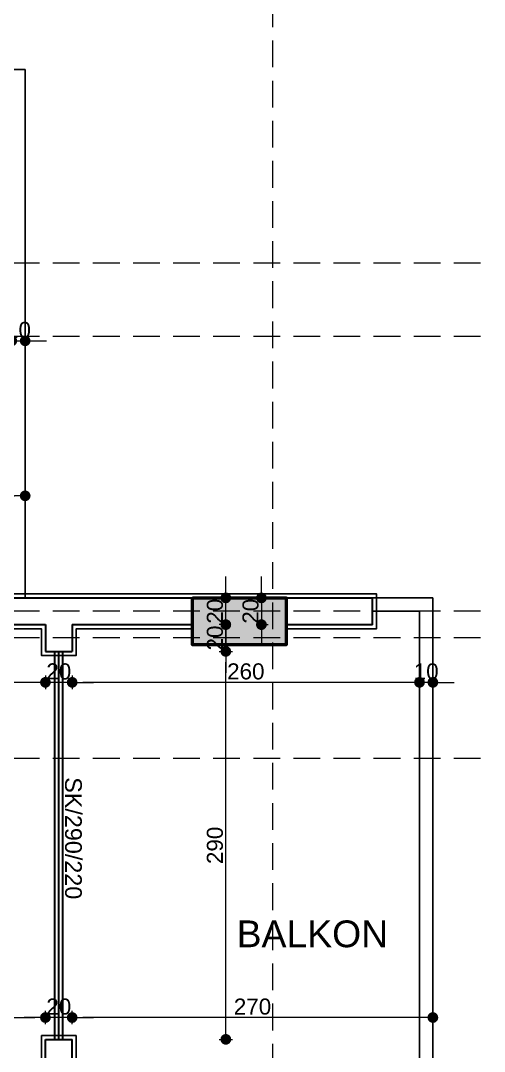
# Model space of a CAD drawing. Header units: millimetres. Extents: x 38129 to 72024, y -56282 to 16512.
# Drawn here: x 52495 to 52842, y -43839 to -43069 of the extents above; entities that cross this region are included whole.
import ezdxf

# ---------------------------------------------------------------- set-up
doc = ezdxf.new("R2010")
doc.units = ezdxf.units.MM
doc.linetypes.add('HIDDEN', pattern=[0.375, 0.25, -0.125])
for name, color, linetype, lineweight in [('AKS', 55, 'HIDDEN', 0), ('COLUMN4', 3, 'Continuous', 50), ('DIŞÖLÇÜ', 37, 'Continuous', 0), ('DUVAR', 255, 'Continuous', 30), ('mahal', 7, 'Continuous', 5), ('pencere', 195, 'Continuous', 30), ('pencere+KAPI', 1, 'Continuous', 0), ('TARAMA', 252, 'Continuous', 0), ('ölçü İÇ', 31, 'Continuous', 0)]:
    doc.layers.add(name, color=color, linetype=linetype, lineweight=lineweight)
for name, color, linetype in [('balkon', 171, 'Continuous'), ('sıva', 41, 'Continuous'), ('tefriş', 42, 'Continuous')]:
    doc.layers.add(name, color=color, linetype=linetype)
doc.styles.add('icdisolcu_yazi', font='arial.ttf')
doc.styles.get("Standard").update_dxf_attribs({"font": 'arial.ttf'})
doc.styles.add('style1', font='arial.ttf')
doc.dimstyles.new('İç Ölçü', dxfattribs={"dimtxt": 12, "dimasz": 8, "dimexe": 5, "dimexo": 0, "dimgap": 2, "dimtad": 1, "dimdec": 0, "dimzin": 12, "dimdsep": 46, "dimtxsty": 'icdisolcu_yazi', "dimblk": 'DOT', "dimcen": 8, "dimdle": 5, "dimclrd": 256, "dimclre": 256, "dimclrt": 7, "dimadec": 0, "dimazin": 3, "dimtfac": 1, "dimtdec": 0, "dimtix": 1, "dimtmove": 2, "dimatfit": 3, "dimldrblk": 'DOT', "dimfxl": 0, "dimtolj": 1, "dimtzin": 0, "dimlwd": -1, "dimlwe": -1, "dimarcsym": 0})

# ---------------------------------------------------------------- blocks, each defined once
blk = doc.blocks.new('_Dot')
at = {"color": 0, "lineweight": -2}
blk.add_line((-0.5, 0), (-1, 0), dxfattribs=at)
at = {"color": 0, "lineweight": 30, "const_width": 0.5}
blk.add_lwpolyline([(-0.25, 0, 1), (0.25, 0, 1)], format="xyb", close=True, dxfattribs=at)
blk = doc.blocks.new('*D1502')
at = {"layer": 'Defpoints', "color": 0, "lineweight": 120, "transparency": 16777216}
for p in [(52648.62, -43500.41), (52648.62, -43500.41), (52648.62, -43520.41)]:
    blk.add_point(p, dxfattribs=at)
at = {"layer": 'ölçü İÇ', "linetype": 'Continuous', "transparency": 16777216}
for p, q in [((52648.62, -43492.41), (52648.62, -43484.41)), ((52648.62, -43520.41), (52648.62, -43500.41)), ((52648.62, -43528.41), (52648.62, -43536.41))]:
    blk.add_line(p, q, dxfattribs=at)
at = {"layer": 'ölçü İÇ', "transparency": 16777216}
for p, q in [((52648.62, -43500.41), (52643.62, -43500.41)), ((52648.62, -43520.41), (52643.62, -43520.41))]:
    blk.add_line(p, q, dxfattribs=at)
at = {"layer": 'ölçü İÇ', "transparency": 16777216, "xscale": 8, "yscale": 8, "zscale": 8}
for p, rotation in [((52648.62, -43500.41), 270), ((52648.62, -43520.41), 90)]:
    blk.add_blockref('_Dot', p, dxfattribs=dict(at, rotation=rotation))
at = {"layer": 'ölçü İÇ', "color": 7, "transparency": 16777216, "insert": (52640.49, -43510.41), "char_height": 12, "attachment_point": 5, "rotation": 90, "style": 'icdisolcu_yazi'}
blk.add_mtext('\\A1;20', dxfattribs=at)
blk = doc.blocks.new('*D1503')
at = {"layer": 'Defpoints', "color": 0, "lineweight": 120, "transparency": 16777216}
for p in [(52675.26, -43500.41), (52675.26, -43520.41), (52675.26, -43520.41)]:
    blk.add_point(p, dxfattribs=at)
at = {"layer": 'ölçü İÇ', "linetype": 'Continuous', "transparency": 16777216}
for p, q in [((52675.26, -43492.41), (52675.26, -43484.41)), ((52675.26, -43500.41), (52675.26, -43520.41)), ((52675.26, -43528.41), (52675.26, -43536.41))]:
    blk.add_line(p, q, dxfattribs=at)
at = {"layer": 'ölçü İÇ', "transparency": 16777216}
for p, q in [((52675.26, -43500.41), (52680.26, -43500.41)), ((52675.26, -43520.41), (52680.26, -43520.41))]:
    blk.add_line(p, q, dxfattribs=at)
at = {"layer": 'ölçü İÇ', "transparency": 16777216, "xscale": 8, "yscale": 8, "zscale": 8}
for p, rotation in [((52675.26, -43500.41), 270), ((52675.26, -43520.41), 90)]:
    blk.add_blockref('_Dot', p, dxfattribs=dict(at, rotation=rotation))
at = {"layer": 'ölçü İÇ', "color": 7, "transparency": 16777216, "insert": (52667.13, -43510.41), "char_height": 12, "attachment_point": 5, "rotation": 90, "style": 'icdisolcu_yazi'}
blk.add_mtext('\\A1;20', dxfattribs=at)
blk = doc.blocks.new('*D1512')
at = {"layer": 'Defpoints', "color": 0, "lineweight": 120, "transparency": 16777216}
for p in [(52488.53, -43308.23), (52498.53, -43308.23), (52498.53, -43308.24)]:
    blk.add_point(p, dxfattribs=at)
at = {"layer": 'ölçü İÇ', "linetype": 'Continuous', "transparency": 16777216}
for p, q in [((52480.53, -43308.24), (52472.53, -43308.24)), ((52488.53, -43308.24), (52498.53, -43308.24)), ((52506.53, -43308.24), (52514.53, -43308.24))]:
    blk.add_line(p, q, dxfattribs=at)
at = {"layer": 'ölçü İÇ', "transparency": 16777216}
for p, q in [((52488.53, -43308.23), (52488.53, -43313.24)), ((52498.53, -43308.23), (52498.53, -43313.24))]:
    blk.add_line(p, q, dxfattribs=at)
at = {"layer": 'ölçü İÇ', "transparency": 16777216, "xscale": 8, "yscale": 8, "zscale": 8}
blk.add_blockref('_Dot', (52488.53, -43308.24), dxfattribs=at)
at = {"layer": 'ölçü İÇ', "transparency": 16777216, "xscale": 8, "yscale": 8, "zscale": 8, "rotation": 180}
blk.add_blockref('_Dot', (52498.53, -43308.24), dxfattribs=at)
at = {"layer": 'ölçü İÇ', "color": 7, "transparency": 16777216, "insert": (52493.53, -43300.12), "char_height": 12, "attachment_point": 5, "style": 'icdisolcu_yazi'}
blk.add_mtext('\\A1;10', dxfattribs=at)
blk = doc.blocks.new('*D1516')
at = {"layer": 'Defpoints', "color": 0, "lineweight": 120, "transparency": 16777216}
for p in [(52368.53, -43350.11), (52498.53, -43424.11), (52498.53, -43424.12)]:
    blk.add_point(p, dxfattribs=at)
at = {"layer": 'ölçü İÇ', "transparency": 16777216}
for p, q in [((52368.53, -43419.12), (52368.53, -43429.12)), ((52498.53, -43424.11), (52498.53, -43429.12))]:
    blk.add_line(p, q, dxfattribs=at)
at = {"layer": 'ölçü İÇ', "linetype": 'Continuous', "transparency": 16777216}
blk.add_line((52376.53, -43424.12), (52490.53, -43424.12), dxfattribs=at)
at = {"layer": 'ölçü İÇ', "transparency": 16777216, "xscale": 8, "yscale": 8, "zscale": 8, "rotation": 180}
blk.add_blockref('_Dot', (52368.53, -43424.12), dxfattribs=at)
at = {"layer": 'ölçü İÇ', "transparency": 16777216, "xscale": 8, "yscale": 8, "zscale": 8}
blk.add_blockref('_Dot', (52498.53, -43424.12), dxfattribs=at)
at = {"layer": 'ölçü İÇ', "color": 7, "transparency": 16777216, "insert": (52433.53, -43415.99), "char_height": 12, "attachment_point": 5, "style": 'icdisolcu_yazi'}
blk.add_mtext('\\A1;130', dxfattribs=at)
blk = doc.blocks.new('wertertw')
at = {"layer": 'TARAMA', "lineweight": -3}
h = blk.add_hatch(dxfattribs=at)
h.set_pattern_fill('ANSI33', color=256, scale=2.5, style=0)
h.set_pattern_definition([(45, (-86643.698, -32547.66), (-11.2253202, 11.2253202), []), (45, (-86632.472, -32547.66), (-11.2253202, 11.2253202), [7.9375, -3.96875])])
h.paths.add_polyline_path([(-616.25, 351.94), (-616.25, -88.06), (-306.25, -88.06), (-306.25, -68.06), (-596.25, -68.06), (-596.25, 331.94), (-306.25, 331.94), (-306.25, 351.94)])
h.paths.add_polyline_path([(38.75, -338.06), (78.75, -338.06), (78.75, -378.06), (38.75, -378.06)])
h.paths.add_polyline_path([(-471.25, -318.06), (-441.25, -318.06), (-441.25, -378.06), (-471.25, -378.06)])
h.paths.add_polyline_path([(-961.25, -318.06), (-931.25, -318.06), (-931.25, -378.06), (-961.25, -378.06)])
h.paths.add_polyline_path([(343.75, -163.06), (413.75, -163.06), (413.75, -198.06), (343.75, -198.06)])
h.paths.add_polyline_path([(8.75, -163.06), (78.75, -163.06), (78.75, -198.06), (8.75, -198.06)])
h.paths.add_polyline_path([(-1036.25, -148.06), (-906.25, -148.06), (-906.25, -178.06), (-1036.25, -178.06)])
h.paths.add_polyline_path([(-976.25, 256.94), (-916.25, 256.94), (-916.25, 226.94), (-976.25, 226.94)])
h.paths.add_polyline_path([(343.75, 459.44), (413.75, 459.44), (413.75, 424.44), (343.75, 424.44)])
h.paths.add_polyline_path([(8.75, 459.44), (78.75, 459.44), (78.75, 424.44), (8.75, 424.44)])
h.paths.add_polyline_path([(-616.25, 531.94), (-306.25, 531.94), (-306.25, 511.94), (-616.25, 511.94)])
h.paths.add_polyline_path([(-976.25, 656.94), (-916.25, 656.94), (-916.25, 626.94), (-976.25, 626.94)])
h.paths.add_polyline_path([(-616.25, 971.94), (-306.25, 971.94), (-306.25, 951.94), (-616.25, 951.94)])
h.paths.add_polyline_path([(343.75, 1081.94), (413.75, 1081.94), (413.75, 1046.94), (343.75, 1046.94)])
h.paths.add_polyline_path([(8.75, 1081.94), (78.75, 1081.94), (78.75, 1046.94), (8.75, 1046.94)])
h.paths.add_polyline_path([(-1036.25, 1061.94), (-906.25, 1061.94), (-906.25, 1031.94), (-1036.25, 1031.94)])
h.paths.add_polyline_path([(-931.25, 1286.94), (-901.25, 1286.94), (-901.25, 1226.94), (-931.25, 1226.94)])
h.paths.add_polyline_path([(68.75, 1332.04), (108.75, 1332.04), (108.75, 1292.04), (68.75, 1292.04)])
h.paths.add_polyline_path([(-511.25, 1332.04), (-481.25, 1332.04), (-481.25, 1252.04), (-511.25, 1252.04)])
at = {"layer": 'COLUMN4', "color": 3}
blk.add_lwpolyline([(343.75, 1081.94), (413.75, 1081.94), (413.75, 1046.94), (343.75, 1046.94)], close=True, dxfattribs=at)
blk = doc.blocks.new('*D468')
at = {"layer": 'Defpoints', "color": 0, "lineweight": 120, "transparency": 16777216}
for p in [(52513.67, -43540.41), (52648.62, -43540.41), (52513.67, -43830.43)]:
    blk.add_point(p, dxfattribs=at)
at = {"layer": 'ölçü İÇ', "transparency": 16777216}
for p, q in [((52643.62, -43540.41), (52653.62, -43540.41)), ((52643.62, -43830.43), (52653.62, -43830.43))]:
    blk.add_line(p, q, dxfattribs=at)
at = {"layer": 'ölçü İÇ', "linetype": 'Continuous', "transparency": 16777216}
blk.add_line((52648.62, -43822.43), (52648.62, -43548.41), dxfattribs=at)
at = {"layer": 'ölçü İÇ', "transparency": 16777216, "xscale": 8, "yscale": 8, "zscale": 8}
for p, rotation in [((52648.62, -43540.41), 90), ((52648.62, -43830.43), 270)]:
    blk.add_blockref('_Dot', p, dxfattribs=dict(at, rotation=rotation))
at = {"layer": 'ölçü İÇ', "color": 7, "transparency": 16777216, "insert": (52640.49, -43685.42), "char_height": 12, "attachment_point": 5, "rotation": 90, "style": 'icdisolcu_yazi'}
blk.add_mtext('\\A1;290', dxfattribs=at)
blk = doc.blocks.new('*D469')
at = {"layer": 'Defpoints', "color": 0, "lineweight": 120, "transparency": 16777216}
for p in [(52648.62, -43520.41), (52648.62, -43520.41), (52513.67, -43540.41)]:
    blk.add_point(p, dxfattribs=at)
at = {"layer": 'ölçü İÇ', "linetype": 'Continuous', "transparency": 16777216}
for p, q in [((52648.62, -43512.41), (52648.62, -43504.41)), ((52648.62, -43540.41), (52648.62, -43520.41)), ((52648.62, -43548.41), (52648.62, -43556.41))]:
    blk.add_line(p, q, dxfattribs=at)
at = {"layer": 'ölçü İÇ', "transparency": 16777216}
for p, q in [((52648.62, -43520.41), (52643.62, -43520.41)), ((52643.62, -43540.41), (52653.62, -43540.41))]:
    blk.add_line(p, q, dxfattribs=at)
at = {"layer": 'ölçü İÇ', "transparency": 16777216, "xscale": 8, "yscale": 8, "zscale": 8}
for p, rotation in [((52648.62, -43520.41), 270), ((52648.62, -43540.41), 90)]:
    blk.add_blockref('_Dot', p, dxfattribs=dict(at, rotation=rotation))
at = {"layer": 'ölçü İÇ', "color": 7, "transparency": 16777216, "insert": (52640.49, -43530.41), "char_height": 12, "attachment_point": 5, "rotation": 90, "style": 'icdisolcu_yazi'}
blk.add_mtext('\\A1;20', dxfattribs=at)
blk = doc.blocks.new('*D470')
at = {"layer": 'Defpoints', "color": 0, "lineweight": 120, "transparency": 16777216}
for p in [(52793.5, -43563.54), (52793.5, -43563.54), (52803.5, -43563.54)]:
    blk.add_point(p, dxfattribs=at)
at = {"layer": 'ölçü İÇ', "transparency": 16777216}
for p, q in [((52793.5, -43563.54), (52793.5, -43558.54)), ((52803.5, -43563.54), (52803.5, -43558.54))]:
    blk.add_line(p, q, dxfattribs=at)
at = {"layer": 'ölçü İÇ', "linetype": 'Continuous', "transparency": 16777216}
for p, q in [((52785.5, -43563.54), (52777.5, -43563.54)), ((52803.5, -43563.54), (52793.5, -43563.54)), ((52811.5, -43563.54), (52819.5, -43563.54))]:
    blk.add_line(p, q, dxfattribs=at)
at = {"layer": 'ölçü İÇ', "transparency": 16777216, "xscale": 8, "yscale": 8, "zscale": 8}
blk.add_blockref('_Dot', (52793.5, -43563.54), dxfattribs=at)
at = {"layer": 'ölçü İÇ', "transparency": 16777216, "xscale": 8, "yscale": 8, "zscale": 8, "rotation": 180}
blk.add_blockref('_Dot', (52803.5, -43563.54), dxfattribs=at)
at = {"layer": 'ölçü İÇ', "color": 7, "transparency": 16777216, "insert": (52798.5, -43555.42), "char_height": 12, "attachment_point": 5, "style": 'icdisolcu_yazi'}
blk.add_mtext('\\A1;10', dxfattribs=at)
blk = doc.blocks.new('*D471')
at = {"layer": 'Defpoints', "color": 0, "lineweight": 120, "transparency": 16777216}
for p in [(52533.66, -43540.41), (52533.66, -43563.54), (52793.5, -43563.54)]:
    blk.add_point(p, dxfattribs=at)
at = {"layer": 'ölçü İÇ', "transparency": 16777216}
for p, q in [((52533.66, -43558.54), (52533.66, -43568.54)), ((52793.5, -43563.54), (52793.5, -43558.54))]:
    blk.add_line(p, q, dxfattribs=at)
at = {"layer": 'ölçü İÇ', "linetype": 'Continuous', "transparency": 16777216}
blk.add_line((52785.5, -43563.54), (52541.66, -43563.54), dxfattribs=at)
at = {"layer": 'ölçü İÇ', "transparency": 16777216, "xscale": 8, "yscale": 8, "zscale": 8, "rotation": 180}
blk.add_blockref('_Dot', (52533.66, -43563.54), dxfattribs=at)
at = {"layer": 'ölçü İÇ', "transparency": 16777216, "xscale": 8, "yscale": 8, "zscale": 8}
blk.add_blockref('_Dot', (52793.5, -43563.54), dxfattribs=at)
at = {"layer": 'ölçü İÇ', "color": 7, "transparency": 16777216, "insert": (52663.58, -43555.42), "char_height": 12, "attachment_point": 5, "style": 'icdisolcu_yazi'}
blk.add_mtext('\\A1;260', dxfattribs=at)
blk = doc.blocks.new('*D472')
at = {"layer": 'Defpoints', "color": 0, "lineweight": 120, "transparency": 16777216}
for p in [(52513.67, -43540.41), (52533.66, -43540.41), (52513.67, -43563.54)]:
    blk.add_point(p, dxfattribs=at)
at = {"layer": 'ölçü İÇ', "transparency": 16777216}
for p, q in [((52513.67, -43558.54), (52513.67, -43568.54)), ((52533.66, -43558.54), (52533.66, -43568.54))]:
    blk.add_line(p, q, dxfattribs=at)
at = {"layer": 'ölçü İÇ', "linetype": 'Continuous', "transparency": 16777216}
for p, q in [((52505.67, -43563.54), (52497.67, -43563.54)), ((52533.66, -43563.54), (52513.67, -43563.54)), ((52541.66, -43563.54), (52549.66, -43563.54))]:
    blk.add_line(p, q, dxfattribs=at)
at = {"layer": 'ölçü İÇ', "transparency": 16777216, "xscale": 8, "yscale": 8, "zscale": 8}
blk.add_blockref('_Dot', (52513.67, -43563.54), dxfattribs=at)
at = {"layer": 'ölçü İÇ', "transparency": 16777216, "xscale": 8, "yscale": 8, "zscale": 8, "rotation": 180}
blk.add_blockref('_Dot', (52533.66, -43563.54), dxfattribs=at)
at = {"layer": 'ölçü İÇ', "color": 7, "transparency": 16777216, "insert": (52523.67, -43555.42), "char_height": 12, "attachment_point": 5, "style": 'icdisolcu_yazi'}
blk.add_mtext('\\A1;20', dxfattribs=at)
blk = doc.blocks.new('*D473')
at = {"layer": 'Defpoints', "color": 0, "lineweight": 120, "transparency": 16777216}
for p in [(52513.67, -43540.41), (52113.53, -43563.54), (52113.53, -43563.54)]:
    blk.add_point(p, dxfattribs=at)
at = {"layer": 'ölçü İÇ', "transparency": 16777216}
for p, q in [((52113.53, -43563.54), (52113.53, -43558.54)), ((52513.67, -43558.54), (52513.67, -43568.54))]:
    blk.add_line(p, q, dxfattribs=at)
at = {"layer": 'ölçü İÇ', "linetype": 'Continuous', "transparency": 16777216}
blk.add_line((52505.67, -43563.54), (52121.53, -43563.54), dxfattribs=at)
at = {"layer": 'ölçü İÇ', "transparency": 16777216, "xscale": 8, "yscale": 8, "zscale": 8, "rotation": 180}
blk.add_blockref('_Dot', (52113.53, -43563.54), dxfattribs=at)
at = {"layer": 'ölçü İÇ', "transparency": 16777216, "xscale": 8, "yscale": 8, "zscale": 8}
blk.add_blockref('_Dot', (52513.67, -43563.54), dxfattribs=at)
at = {"layer": 'ölçü İÇ', "color": 7, "transparency": 16777216, "insert": (52313.6, -43555.42), "char_height": 12, "attachment_point": 5, "style": 'icdisolcu_yazi'}
blk.add_mtext('\\A1;400', dxfattribs=at)
blk = doc.blocks.new('*D474')
at = {"layer": 'Defpoints', "color": 0, "lineweight": 120, "transparency": 16777216}
for p in [(52533.67, -43814.13), (52803.5, -43814.73), (52533.67, -43830.43)]:
    blk.add_point(p, dxfattribs=at)
at = {"layer": 'ölçü İÇ', "transparency": 16777216}
for p, q in [((52533.67, -43819.13), (52533.67, -43809.13)), ((52803.5, -43814.73), (52803.5, -43809.13))]:
    blk.add_line(p, q, dxfattribs=at)
at = {"layer": 'ölçü İÇ', "linetype": 'Continuous', "transparency": 16777216}
blk.add_line((52795.5, -43814.13), (52541.67, -43814.13), dxfattribs=at)
at = {"layer": 'ölçü İÇ', "transparency": 16777216, "xscale": 8, "yscale": 8, "zscale": 8, "rotation": 180}
blk.add_blockref('_Dot', (52533.67, -43814.13), dxfattribs=at)
at = {"layer": 'ölçü İÇ', "transparency": 16777216, "xscale": 8, "yscale": 8, "zscale": 8}
blk.add_blockref('_Dot', (52803.5, -43814.13), dxfattribs=at)
at = {"layer": 'ölçü İÇ', "color": 7, "transparency": 16777216, "insert": (52668.59, -43806), "char_height": 12, "attachment_point": 5, "style": 'icdisolcu_yazi'}
blk.add_mtext('\\A1;270', dxfattribs=at)
blk = doc.blocks.new('*D475')
at = {"layer": 'Defpoints', "color": 0, "lineweight": 120, "transparency": 16777216}
for p in [(52513.67, -43814.13), (52513.67, -43830.43), (52533.67, -43830.43)]:
    blk.add_point(p, dxfattribs=at)
at = {"layer": 'ölçü İÇ', "linetype": 'Continuous', "transparency": 16777216}
for p, q in [((52505.67, -43814.13), (52497.67, -43814.13)), ((52533.67, -43814.13), (52513.67, -43814.13)), ((52541.67, -43814.13), (52549.67, -43814.13))]:
    blk.add_line(p, q, dxfattribs=at)
at = {"layer": 'ölçü İÇ', "transparency": 16777216}
for p, q in [((52513.67, -43819.13), (52513.67, -43809.13)), ((52533.67, -43819.13), (52533.67, -43809.13))]:
    blk.add_line(p, q, dxfattribs=at)
at = {"layer": 'ölçü İÇ', "transparency": 16777216, "xscale": 8, "yscale": 8, "zscale": 8}
blk.add_blockref('_Dot', (52513.67, -43814.13), dxfattribs=at)
at = {"layer": 'ölçü İÇ', "transparency": 16777216, "xscale": 8, "yscale": 8, "zscale": 8, "rotation": 180}
blk.add_blockref('_Dot', (52533.67, -43814.13), dxfattribs=at)
at = {"layer": 'ölçü İÇ', "color": 7, "transparency": 16777216, "insert": (52523.67, -43806), "char_height": 12, "attachment_point": 5, "style": 'icdisolcu_yazi'}
blk.add_mtext('\\A1;20', dxfattribs=at)
blk = doc.blocks.new('*D476')
at = {"layer": 'Defpoints', "color": 0, "lineweight": 120, "transparency": 16777216}
for p in [(52113.53, -43814.12), (52513.67, -43814.13), (52513.67, -43819.13)]:
    blk.add_point(p, dxfattribs=at)
at = {"layer": 'ölçü İÇ', "transparency": 16777216}
for p, q in [((52113.53, -43814.12), (52113.53, -43819.13)), ((52513.67, -43819.13), (52513.67, -43809.13))]:
    blk.add_line(p, q, dxfattribs=at)
at = {"layer": 'ölçü İÇ', "linetype": 'Continuous', "transparency": 16777216}
blk.add_line((52121.53, -43814.13), (52505.67, -43814.13), dxfattribs=at)
at = {"layer": 'ölçü İÇ', "transparency": 16777216, "xscale": 8, "yscale": 8, "zscale": 8, "rotation": 180}
blk.add_blockref('_Dot', (52113.53, -43814.13), dxfattribs=at)
at = {"layer": 'ölçü İÇ', "transparency": 16777216, "xscale": 8, "yscale": 8, "zscale": 8}
blk.add_blockref('_Dot', (52513.67, -43814.13), dxfattribs=at)
at = {"layer": 'ölçü İÇ', "color": 7, "transparency": 16777216, "insert": (52313.6, -43806), "char_height": 12, "attachment_point": 5, "style": 'icdisolcu_yazi'}
blk.add_mtext('\\A1;400', dxfattribs=at)

msp = doc.modelspace()

# ---------------------------------------------------------------- linework, layer by layer
at = {"layer": 'AKS', "ltscale": 80}
for p, q in [((52683.62, -42903.74), (52683.62, -45280.38)), ((53019.21, -43250.11), (50939.02, -43250.11)), ((53019.21, -43305.11), (50939.02, -43305.11)), ((53019.21, -43510.41), (50939.02, -43510.41)), ((53019.21, -43530.25), (50939.02, -43530.25)), ((53019.21, -43620.43), (50939.02, -43620.43))]:
    msp.add_line(p, q, dxfattribs=at)
at = {"layer": 'balkon'}
for p, q in [((52498.53, -43105.4), (52013.09, -43105.4)), ((52498.53, -43105.4), (52498.53, -43500.42)), ((52758.4, -43500.41), (52803.5, -43500.41)), ((52803.5, -43850.43), (52803.5, -43500.41)), ((52758.4, -43510.41), (52793.5, -43510.41)), ((52793.5, -43850.43), (52793.5, -43510.41))]:
    msp.add_line(p, q, dxfattribs=at)
at = {"layer": 'DUVAR'}
for p, q in [((52358.53, -43500.41), (52523.76, -43500.41)), ((52513.76, -43500.41), (52758.4, -43500.41)), ((52758.4, -43520.42), (52758.4, -43500.41)), ((52358.53, -43520.41), (52513.67, -43520.41)), ((52513.67, -43520.41), (52513.67, -43540.41)), ((52513.76, -43520.41), (52513.76, -43520.41)), ((52533.67, -43520.41), (52533.66, -43540.41)), ((52533.67, -43520.41), (52623.67, -43520.41)), ((52533.67, -43520.41), (52623.67, -43520.41)), ((52693.67, -43520.41), (52758.4, -43520.41)), ((52513.67, -43540.41), (52533.66, -43540.41)), ((52513.67, -43830.43), (52533.67, -43830.43)), ((52513.67, -43860.43), (52513.67, -43830.43)), ((52533.67, -43850.43), (52533.67, -43830.43))]:
    msp.add_line(p, q, dxfattribs=at)
at = {"layer": 'pencere'}
for p, q in [((52520.67, -43830.43), (52520.67, -43540.41)), ((52523.67, -43830.43), (52523.67, -43540.41)), ((52526.67, -43830.43), (52526.67, -43540.41))]:
    msp.add_line(p, q, dxfattribs=at)
at = {"layer": 'sıva'}
for p, q in [((52371.56, -43497.4), (52761.4, -43497.4)), ((52761.4, -43497.4), (52761.4, -43523.41)), ((52510.67, -43523.42), (52116.53, -43523.43)), ((52761.4, -43523.41), (52696.67, -43523.41)), ((52536.67, -43827.43), (52510.67, -43827.43)), ((52510.67, -43827.43), (52510.67, -43857.43)), ((52536.67, -43847.43), (52536.67, -43827.43))]:
    msp.add_line(p, q, dxfattribs=at)
for points in [[(52338.7, -43497.4), (52315.56, -43497.36), (52315.56, -43497.36), (52341.56, -43497.35), (52341.56, -43497.4), (52761.4, -43497.4), (52761.4, -43523.41), (52693.67, -43523.41)], [(52623.67, -43523.41), (52536.67, -43523.41), (52536.67, -43543.41), (52510.67, -43543.41), (52510.67, -43523.41), (52361.67, -43523.42), (52361.67, -43538.43), (52358.67, -43538.43), (52285.67, -43538.43), (52285.67, -43535.43), (52285.67, -43523.42)], [(52623.67, -43523.41), (52536.67, -43523.41)], [(52623.67, -43523.41), (52536.67, -43523.41)]]:
    msp.add_lwpolyline(points, dxfattribs=at)
at = {"layer": 'tefriş', "color": 3, "lineweight": 15}
msp.add_lwpolyline([(51183.52, -44759.6), (51183.52, -43521.26), (51243.53, -43521.25), (51243.53, -43520.43), (51268.53, -43520.43), (51268.53, -43281.43), (51348.53, -43281.43), (51348.53, -43206.25), (51763.33, -43206.25), (51763.33, -43115.42), (52013.09, -43115.42), (52013.09, -43105.4), (52498.53, -43105.4), (52498.53, -43500.41), (52622.03, -43500.41), (52623.67, -43500.41), (52623.67, -43500.43), (52803.5, -43500.43), (52803.5, -43850.43), (52828.63, -43850.43), (52828.63, -44430.43), (52803.5, -44430.43), (52803.5, -44780.44)], dxfattribs=at)

# ---------------------------------------------------------------- block references
at = {"layer": 'DIŞÖLÇÜ'}
msp.add_blockref('wertertw', (52279.92, -44582.37), dxfattribs=at)

# ---------------------------------------------------------------- texts
at = {"layer": 'mahal', "insert": (52656.7, -43761.83), "char_height": 20, "attachment_point": 7}
msp.add_mtext_dynamic_manual_height_columns('BALKON', width=275.1074, gutter_width=12.5, heights=[0], dxfattribs=at)
at = {"layer": 'pencere+KAPI', "insert": (52528.19, -43725.72), "char_height": 12.5, "width": 27.0954, "attachment_point": 9, "rotation": 270, "style": 'style1'}
msp.add_mtext('SK/290/220', dxfattribs=at)

# ---------------------------------------------------------------- dimensions: what is measured, and where the dimension line sits
at = {"layer": 'ölçü İÇ'}
for base, p1, p2, picture, middle in [((52498.53, -43308.24), (52488.53, -43308.23), (52498.53, -43308.23), '*D1512', (52493.53, -43300.12)), ((52498.53, -43424.12), (52368.53, -43350.11), (52498.53, -43424.11), '*D1516', (52433.53, -43415.99)), ((52113.53, -43563.54), (52513.67, -43540.41), (52113.53, -43563.54), '*D473', (52313.6, -43555.42)), ((52513.67, -43563.54), (52533.66, -43540.41), (52513.67, -43540.41), '*D472', (52523.67, -43555.42)), ((52533.66, -43563.54), (52793.5, -43563.54), (52533.66, -43540.41), '*D471', (52663.58, -43555.42)), ((52793.5, -43563.54), (52803.5, -43563.54), (52793.5, -43563.54), '*D470', (52798.5, -43555.42)), ((52513.67, -43814.13), (52113.53, -43814.12), (52513.67, -43819.13), '*D476', (52313.6, -43806)), ((52513.67, -43814.13), (52533.67, -43830.43), (52513.67, -43830.43), '*D475', (52523.67, -43806)), ((52533.67, -43814.13), (52803.5, -43814.73), (52533.67, -43830.43), '*D474', (52668.59, -43806))]:
    dim = msp.add_linear_dim(base=base, p1=p1, p2=p2, dimstyle='İç Ölçü', dxfattribs=at)
    dim.commit()
    dim.dimension.update_dxf_attribs({"geometry": picture, "text_midpoint": middle})
for base, p1, p2, picture, middle in [((52648.62, -43500.41), (52648.62, -43520.41), (52648.62, -43500.41), '*D1502', (52640.49, -43510.41)), ((52675.26, -43520.41), (52675.26, -43500.41), (52675.26, -43520.41), '*D1503', (52667.13, -43510.41)), ((52648.62, -43520.41), (52513.67, -43540.41), (52648.62, -43520.41), '*D469', (52640.49, -43530.41)), ((52648.62, -43540.41), (52513.67, -43830.43), (52513.67, -43540.41), '*D468', (52640.49, -43685.42))]:
    dim = msp.add_linear_dim(base=base, p1=p1, p2=p2, angle=270, dimstyle='İç Ölçü', dxfattribs=at)
    dim.commit()
    dim.dimension.update_dxf_attribs({"geometry": picture, "text_midpoint": middle})

doc.saveas('drawing.dxf')
